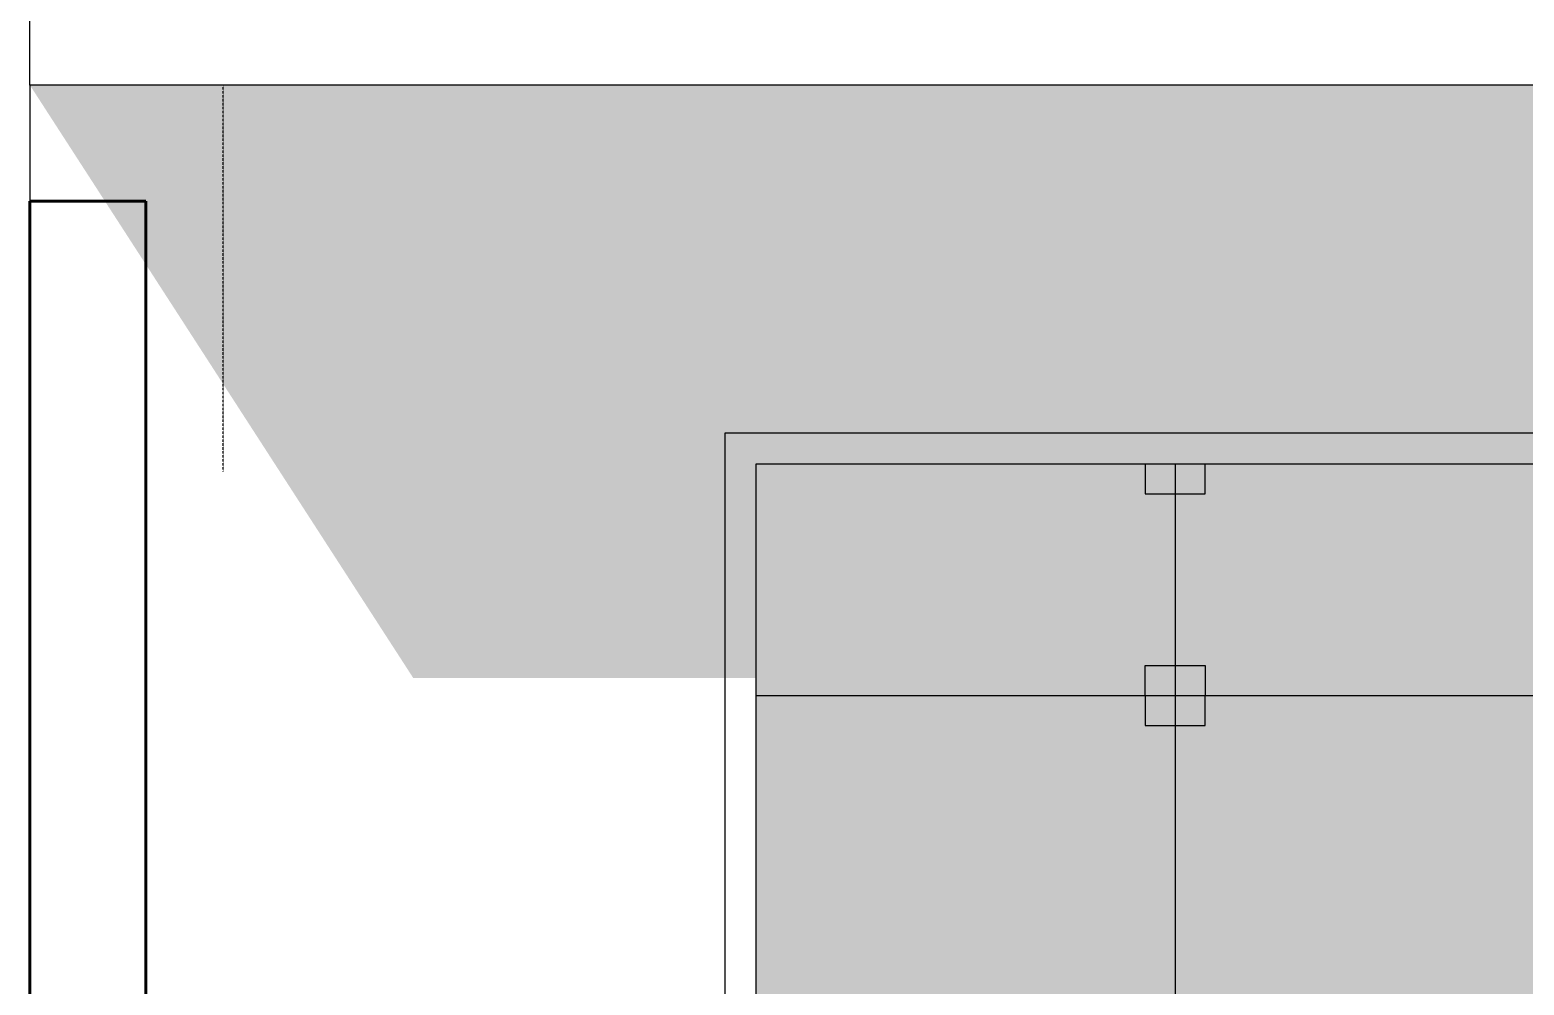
# Model space of a CAD drawing. Header units: millimetres. Extents: x -249630 to 95394, y -188036 to 109963.
# Drawn here: x -97457 to -95040, y -15631 to -14085 of the extents above; entities that cross this region are included whole.
import ezdxf

# ---------------------------------------------------------------- set-up
doc = ezdxf.new("R2010")
doc.units = ezdxf.units.MM
doc.linetypes.add('DASHED2', pattern=[9.525, 6.35, -3.175])
for name, color, linetype in [('04', 4, 'Continuous'), ('05', 5, 'Continuous'), ('Layer1', 2, 'Continuous'), ('Layer8', 8, 'Continuous'), ('SOMBRA', 252, 'Continuous'), ('VEREDA', 1, 'Continuous')]:
    doc.layers.add(name, color=color, linetype=linetype)
doc.layers.add('MUROS', color=6, linetype='Continuous', lineweight=60)

msp = doc.modelspace()

# ---------------------------------------------------------------- hatches: boundary and pattern name
at = {"layer": 'SOMBRA'}
msp.add_hatch(color=252, dxfattribs=at).paths.add_polyline_path([(-87769.961, -14174.524), (-97457.461, -14174.524), (-96837.147, -15133.734), (-92144.961, -15133.734), (-92144.961, -15768.274), (-88082.461, -15768.274), (-88082.461, -15133.734), (-87769.961, -15133.734)])
h = msp.add_hatch(color=8, dxfattribs=at)
h.set_gradient(color1=(122, 133, 132), one_color=1, tint=1, name='INVCURVED')
h.paths.add_polyline_path([(-95604.336, -14787.024), (-96282.461, -14787.024), (-96282.461, -16187.024), (-95604.336, -16187.024)])
h.paths.add_polyline_path([(-94926.211, -14787.024), (-95604.336, -14787.024), (-95604.336, -16187.024), (-94926.211, -16187.024)])
h.paths.add_polyline_path([(-94248.086, -14787.024), (-94926.211, -14787.024), (-94926.211, -16187.024), (-94248.086, -16187.024)])
h.paths.add_polyline_path([(-93569.961, -14787.024), (-94248.086, -14787.024), (-94248.086, -16187.024), (-93569.961, -16187.024)])

# ---------------------------------------------------------------- linework, layer by layer
at = {"layer": '04'}
msp.add_lwpolyline([(-97457.461, -14174.524), (-97457.461, -14362.024)], dxfattribs=at)
at = {"layer": '05'}
for p, q in [((-97457.461, -14174.524), (-97457.461, -7424.524)), ((-91082.461, -14174.524), (-97457.461, -14174.524))]:
    msp.add_line(p, q, dxfattribs=at)
at = {"layer": 'Layer1'}
for points in [[(-96332.461, -14737.024), (-93519.961, -14737.024)], [(-96332.461, -16237.024), (-96332.461, -14737.024)]]:
    msp.add_lwpolyline(points, dxfattribs=at)
at = {"layer": 'Layer8', "linetype": 'DASHED2', "ltscale": 0.025}
msp.add_lwpolyline([(-97144.961, -14799.524), (-97144.961, -14174.524)], dxfattribs=at)
at = {"layer": 'MUROS'}
for p, q in [((-97457.461, -17362.024), (-97457.461, -14362.024)), ((-97457.461, -17362.024), (-97457.461, -14362.024)), ((-97269.961, -17362.024), (-97269.961, -14362.024))]:
    msp.add_line(p, q, dxfattribs=at)
msp.add_lwpolyline([(-97457.461, -14362.024), (-97269.961, -14362.024)], dxfattribs=at)
at = {"layer": 'VEREDA'}
for points in [[(-96282.461, -14787.024), (-93569.961, -14787.024)], [(-96282.461, -16187.024), (-96282.461, -14787.024)], [(-95653.086, -14787.024), (-95653.086, -14835.774), (-95555.586, -14835.774), (-95555.586, -14787.024)], [(-95604.336, -14787.024), (-95604.336, -16187.024)], [(-95653.086, -15162.024), (-95653.086, -15113.274), (-95555.586, -15113.274), (-95555.586, -15162.024)], [(-96282.461, -15162.024), (-93569.961, -15162.024)], [(-95653.086, -15162.024), (-95653.086, -15210.774), (-95555.586, -15210.774), (-95555.586, -15162.024)]]:
    msp.add_lwpolyline(points, dxfattribs=at)

doc.saveas('drawing.dxf')
